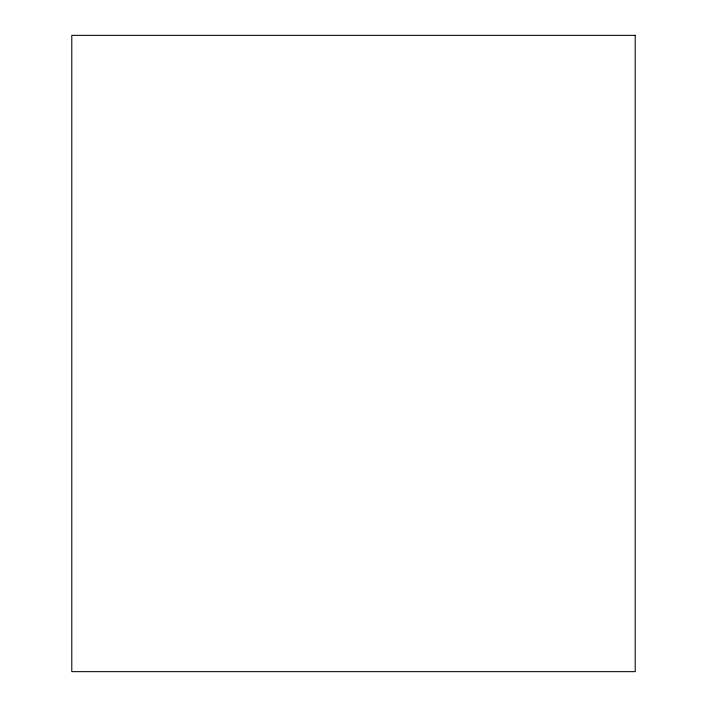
<?xml version="1.0" encoding="UTF-8"?>
<svg xmlns="http://www.w3.org/2000/svg" width="707" height="707" viewBox="0 0 707 707"><rect width="100%" height="100%" fill="white"/><g stroke="black" fill="none" stroke-linecap="round" stroke-linejoin="round"><path stroke-width="1.06" d="M635.213 35.35L71.787 35.35L71.787 671.65L635.213 671.65L635.213 35.35"/></g></svg>
